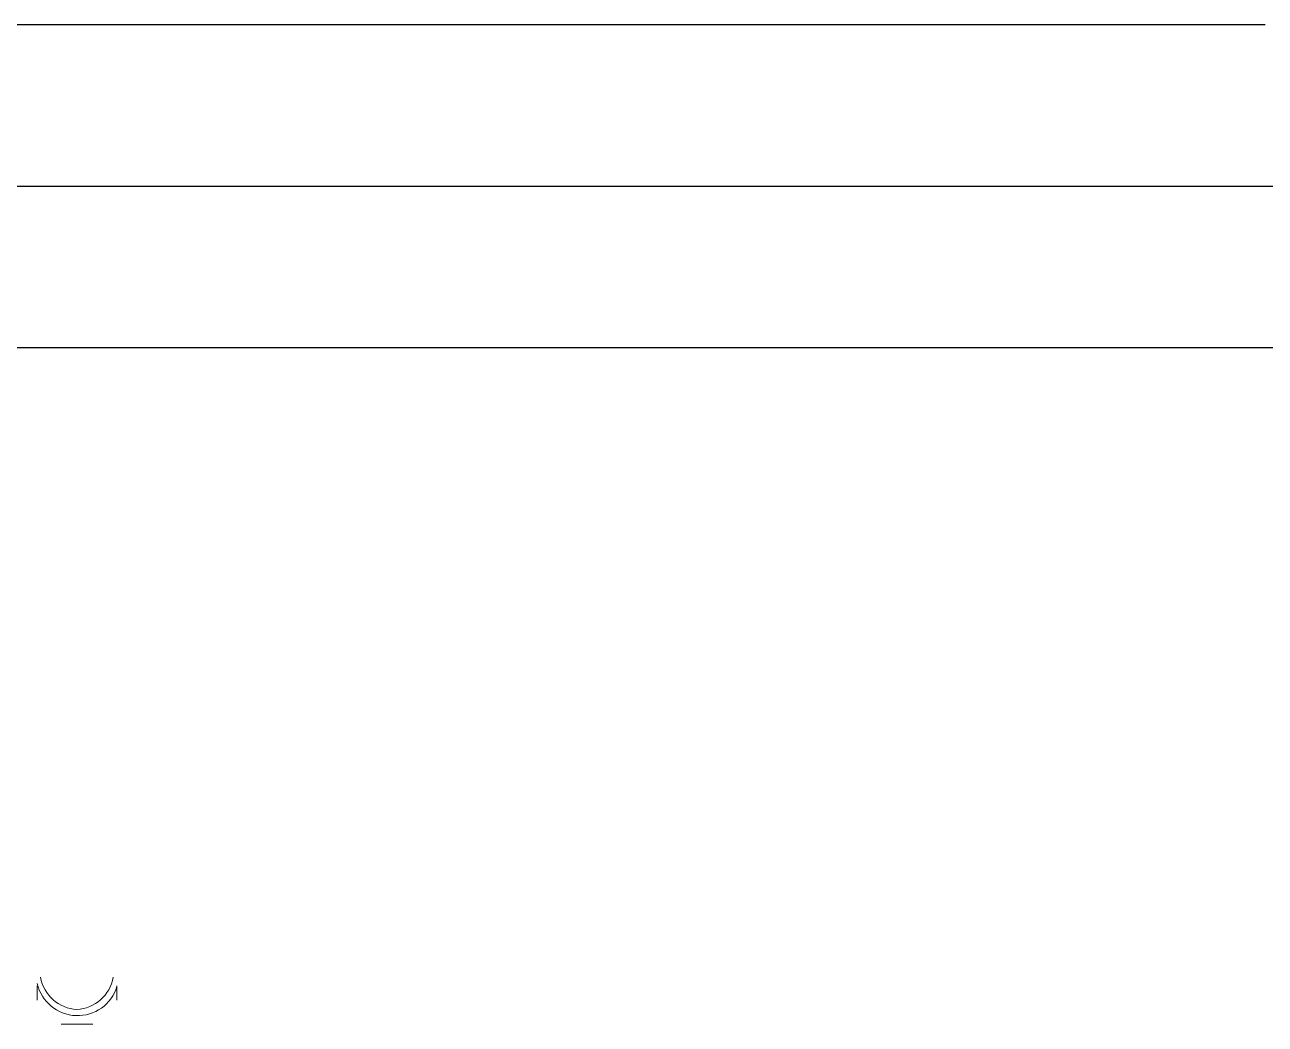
# Model space of a CAD drawing. Header units: millimetres. Extents: x 1256 to 2931, y 3298 to 3694.
# Drawn here: x 1527.5 to 1604.3, y 3334.4 to 3396.2 of the extents above; entities that cross this region are included whole.
import ezdxf

# ---------------------------------------------------------------- set-up
doc = ezdxf.new("R2010")
doc.units = ezdxf.units.MM
doc.layers.get('0').update_dxf_attribs({"color": 250, "lineweight": 5})
for name, color, linetype, lineweight in [('Canales', 250, 'Continuous', 25), ('Pantalla Rack', 250, 'Continuous', 5), ('Roseta', 250, 'Continuous', 5)]:
    doc.layers.add(name, color=color, linetype=linetype, lineweight=lineweight)

# ---------------------------------------------------------------- blocks, each defined once
blk = doc.blocks.new('MOUSE FRONTAL')
at = {"color": 250}
for p, q in [((-0.0333, 0.02), (-0.0333, 0.032)), ((0.0333, 0.0319), (0.0333, 0.02)), ((-0.0133, 0), (0.0133, 0))]:
    blk.add_line(p, q, dxfattribs=at)
for centre, radius, start, end in [((0.0004, 0.0415), 0.0344, 192.9176, 342.8701), ((0.0019, 0.0449), 0.0328, 190.3137, 266.5671), ((-0.0021, 0.0449), 0.0328, 273.4329, 349.6863)]:
    blk.add_arc(centre, radius, start, end, dxfattribs=at)

msp = doc.modelspace()

# ---------------------------------------------------------------- linework, layer by layer
at = {"layer": 'Canales'}
for p, q in [((1604.318, 3396.239), (1489.318, 3396.239)), ((1491.818, 3386.239), (1739.318, 3386.239)), ((1739.318, 3376.239), (1274.318, 3376.239))]:
    msp.add_line(p, q, dxfattribs=at)
at = {"layer": 'Roseta'}
for p, q in [((1583.338, 3386.239), (1599.858, 3386.239)), ((1599.858, 3376.239), (1583.338, 3376.239))]:
    msp.add_line(p, q, dxfattribs=at)

# ---------------------------------------------------------------- block references
at = {"layer": 'Pantalla Rack', "color": 250, "xscale": 74.34576990001176, "yscale": 74.34576990001176, "zscale": 74.34576990001176}
msp.add_blockref('MOUSE FRONTAL', (1530.738, 3334.353), dxfattribs=at)

doc.saveas('drawing.dxf')
